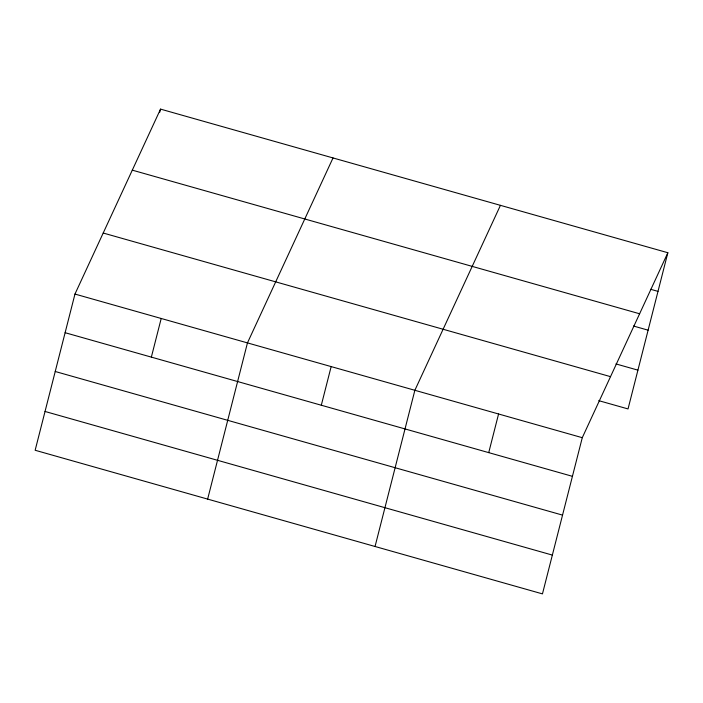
<?xml version="1.0" encoding="UTF-8"?>
<svg xmlns="http://www.w3.org/2000/svg" width="703" height="703" viewBox="0 0 703 703"><rect width="100%" height="100%" fill="white"/><g stroke="black" fill="none" stroke-linecap="round" stroke-linejoin="round"><path stroke-width="1.05" d="M74.966 294.065L35.15 450.263L542.461 593.886L582.277 437.688L667.85 252.737L160.539 109.114L74.966 294.065L582.277 437.688M159.739 112.252L160.539 109.114M151.356 357.115L161.207 318.477M207.64 499.095L247.456 342.888L333.02 157.947M321.306 405.227L331.157 366.588M375.05 546.486L414.867 390.288L500.439 205.346M488.726 452.627L498.576 413.988M667.85 252.737L628.034 408.935L598.736 400.648M650.679 289.302L657.999 291.376M132.296 170.152L639.616 313.775M633.465 326.025L648.113 330.173M615.951 363.926L637.92 370.147M103.2 233.027L610.52 376.65M65.115 332.704L572.435 476.326M55.229 371.492L562.541 515.114M45.036 411.466L552.356 555.089"/></g></svg>
